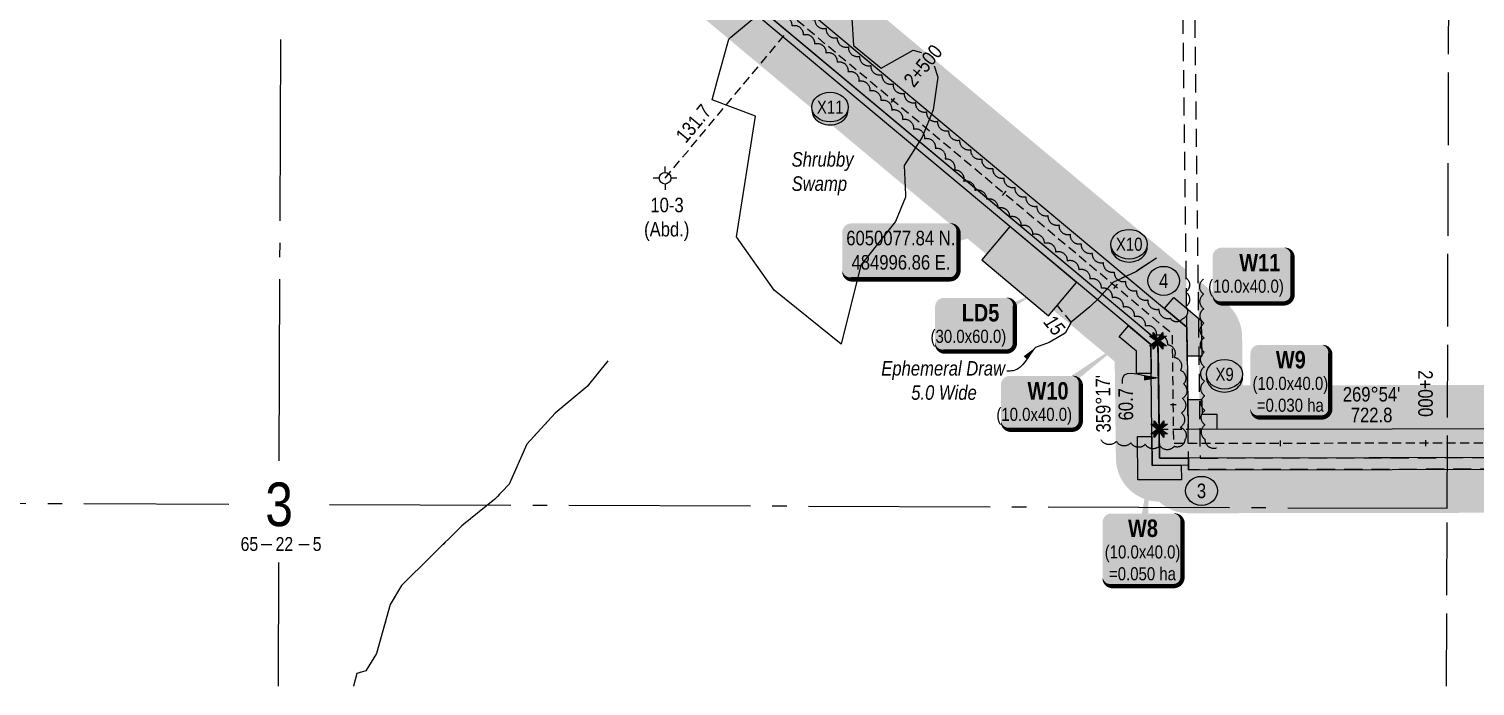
# Model space of a CAD drawing. Extents: x 482695 to 490591, y 6049436 to 6054495.
# Drawn here: x 484321 to 485317, y 6049762 to 6050214 of the extents above; entities that cross this region are included whole.
import ezdxf
from ezdxf.enums import TextEntityAlignment as Align

# ---------------------------------------------------------------- set-up
doc = ezdxf.new("R2010")
doc.units = 0
doc.header["$LTSCALE"] = 5
doc.header["$PDSIZE"] = 0.5
for name, pattern in [('0', [1, 1, 0]), ('foc-ACCESSROAD', [3.75, 2.5, -1.25]), ('foc-QUARTERLINE', [33, 25, -3, 2, -3]), ('foc-TIELINE', [1.875, 1.25, -0.625]), ('foc-TOPO-ephemeral', [6.25, 3.125, -0.625, 0.625, -0.625, 0.625, -0.625]), ('foc-TRAV', [1.875, 1.25, -0.625]), ('foc-UNSURVEYED', [12.5, 10, -2.5]), ('foc-WHEELTRACKS', [2, 0.4, -1.6])]:
    doc.linetypes.add(name, pattern=pattern)
doc.layers.get('Defpoints').update_dxf_attribs({"color": 9})
for name, color, linetype in [('10', 1, 'Continuous'), ('9', 3, 'Continuous'), ('CHAINAGE', 201, 'foc-TIELINE'), ('CHAINAGE-T', 201, 'Continuous'), ('DETAIL-T', 7, 'Continuous'), ('F-AR', 190, 'foc-ACCESSROAD'), ('F-WS-S', 8, 'Continuous'), ('L-BD', 7, 'Continuous'), ('L-MON', 1, 'Continuous'), ('L-QSEC', 8, 'foc-QUARTERLINE'), ('L-SECLBL', 7, 'Continuous'), ('L-USEC', 7, 'foc-UNSURVEYED'), ('P-BUFFER-H 30m', 51, 'Continuous'), ('P-CROSSINGS', 250, 'Continuous'), ('P-ELEVATION', 7, 'Continuous'), ('P-PROPOSED', 10, 'Continuous'), ('P-PROPOSED-H', 21, 'Continuous'), ('P-TEMP-BLOCKS', 250, 'Continuous'), ('P-TEMP-H', 41, 'Continuous'), ('P-TEMP_WORKSPACE', 46, 'Continuous'), ('P-TRAV', 4, 'foc-TRAV'), ('P-WORKAREA', 113, 'Continuous'), ('P-WORKAREA-H', 111, 'Continuous'), ('T-BUSH', 110, '0'), ('T-DRAW', 143, 'foc-TOPO-ephemeral'), ('T-TIE', 201, 'foc-TIELINE'), ('T-WATER', 160, 'Continuous'), ('T-WATER-P3', 160, 'foc-WHEELTRACKS'), ('WETLAND', 143, 'Continuous'), ('WETLAND-T', 146, 'Continuous')]:
    doc.layers.add(name, color=color, linetype=linetype)
doc.layers.add('F-WS-T', color=190, linetype='Continuous', lineweight=9)
doc.layers.add('T-TIE-T', color=201, linetype='Continuous', lineweight=18)
doc.styles.add('100L', font='ARIALN.TTF', dxfattribs={"height": 11})
doc.styles.add('80', font='ARIALN.TTF', dxfattribs={"height": 10})
doc.styles.add('80CG', font='ARIALN.TTF', dxfattribs={"height": 10})
doc.styles.add('80L', font='ARIALN.TTF', dxfattribs={"height": 10})
doc.styles.add('80LS', font='ARIALNI.TTF', dxfattribs={"height": 10})
doc.styles.add('BOLD', font='ARIALNB.TTF')
doc.styles.add('Crossing', font='ARIALN.TTF', dxfattribs={"height": 10})
doc.styles.add('foc-LtypeFont', font='ARIALN.TTF', dxfattribs={"height": 7.35})
doc.styles.add('SIMPLEX', font='ARIALN.TTF')
doc.linetypes.add('foc-TOPO-flowdirection-NOLINE', pattern='A,0,[">",foc-LtypeFont,S=0.3,R=0,X=0,Y=-0.945],-20,[">",foc-LtypeFont,S=0.3,R=0,X=0,Y=-0.945],0', length=20)
doc.dimstyles.new('Compass 5 000', dxfattribs={"dimscale": 5, "dimtxt": 9, "dimasz": 2, "dimexe": 0.2, "dimexo": 0.0625, "dimgap": 0.5, "dimtad": 0, "dimtih": 1, "dimtoh": 1, "dimzin": 0, "dimdsep": 46, "dimtxsty": '80CG', "dimcen": 0.1, "dimse1": 1, "dimse2": 1, "dimclrd": 256, "dimclrt": 256, "dimaunit": 1, "dimadec": 4, "dimazin": 0, "dimtfac": 0.06, "dimtofl": 0, "dimtmove": 0, "dimatfit": 1, "dimfxl": 0.2, "dimtolj": 1, "dimtzin": 0, "dimlwd": -1, "dimarcsym": 0})

# ---------------------------------------------------------------- blocks, each defined once
blk = doc.blocks.new('L-SECLBL')
at = {"layer": '9', "color": 7}
for p, q in [((-5.08, -27.83), (-12.29, -27.83)), ((20.7, -27.83), (13.5, -27.83))]:
    blk.add_line(p, q, dxfattribs=at)
at = {"layer": '10', "color": 2, "style": 'SIMPLEX'}
blk.add_attdef('SEC', text='', height=30, dxfattribs=at).set_placement((0, 0), align=Align.MIDDLE)
at = {"layer": '10', "color": 5, "style": '80L'}
blk.add_attdef('TWP', text='', height=9.5, dxfattribs=at).set_placement((-14.43, -27.37), align=Align.MIDDLE_RIGHT)
blk.add_attdef('RGE', text='', height=9.5, dxfattribs=at).set_placement((3.62, -27.37), align=Align.MIDDLE_CENTER)
blk.add_attdef('MER', text='', height=9.5, dxfattribs=at).set_placement((23.17, -27.37), align=Align.MIDDLE_LEFT)
blk = doc.blocks.new('xing2')
h = blk.add_hatch(color=50)
h.dxf.hatch_style = 1
edge = h.paths.add_edge_path()
edge.add_ellipse((0, 0), major_axis=(-12.5, 0), ratio=0.816297, start_angle=0, end_angle=360)
h = blk.add_hatch(color=250)
h.dxf.hatch_style = 1
edge = h.paths.add_edge_path()
edge.add_ellipse((0, -2.05), major_axis=(-12.5, 0), ratio=0.816297, start_angle=0, end_angle=180)
edge.add_line((12.5, -2.05), (12.5, 0))
edge.add_ellipse((0, 0), major_axis=(-12.5, 0), ratio=0.816297, start_angle=0, end_angle=180, ccw=False)
edge.add_line((-12.5, 0), (-12.5, -2.05))
at = {"color": 250}
blk.add_ellipse((0, 0), major_axis=(-12.5, 0), ratio=0.816297, dxfattribs=at)
blk.add_ellipse((0, -2.05), major_axis=(-12.5, 0), ratio=0.816297, start_param=0, end_param=3.141593, dxfattribs=at)
at = {"color": 250, "style": 'Crossing'}
blk.add_attdef('CROSSING', text='', height=9, dxfattribs=at).set_placement((0.09, 0.02), align=Align.MIDDLE_CENTER)
at = {"color": 250, "style": 'Crossing', "flags": 1}
for tag, p in [('OWNER', (0.09, -12.49)), ('DESCRIPTION', (0.09, -25.77)), ('LOCATION', (0.09, -39.3)), ('DWG_REF', (0.09, -52.84))]:
    blk.add_attdef(tag, text='', height=9, dxfattribs=at).set_placement(p, align=Align.MIDDLE_CENTER)
blk = doc.blocks.new('GABD')
for p, q in [((-0.81, 0), (-1.62, 0)), ((0, 0.81), (0, 1.62)), ((1.62, 0), (0.81, 0)), ((0, -0.81), (0, -1.62))]:
    blk.add_line(p, q)
blk.add_circle((0, 0), 0.8)
blk = doc.blocks.new('TEMP')
h = blk.add_hatch(color=255)
h.dxf.hatch_style = 1
h.paths.add_polyline_path([(0, 0.25), (-0.67, 1.15), (-0.67, 0.67), (-1.15, 0.67), (-0.25, 0), (-1.15, -0.67), (-0.67, -0.67), (-0.67, -1.15), (0, -0.25), (0.67, -1.15), (0.67, -0.67), (1.15, -0.67), (0.25, 0), (1.15, 0.67), (0.67, 0.67), (0.67, 1.15)])
h.paths.add_polyline_path([(0.57, 0.85), (0.57, 0.57), (0.85, 0.57), (0.08, 0), (0.85, -0.57), (0.57, -0.57), (0.57, -0.85), (0, -0.08), (-0.57, -0.85), (-0.57, -0.57), (-0.85, -0.57), (-0.08, 0), (-0.85, 0.57), (-0.57, 0.57), (-0.57, 0.85), (0, 0.08)], flags=16)
h = blk.add_hatch(color=1)
h.dxf.hatch_style = 1
h.paths.add_polyline_path([(0, 0.08), (-0.57, 0.85), (-0.57, 0.57), (-0.85, 0.57), (-0.08, 0), (-0.85, -0.57), (-0.57, -0.57), (-0.57, -0.85), (0, -0.08), (0.57, -0.85), (0.57, -0.57), (0.85, -0.57), (0.08, 0), (0.85, 0.57), (0.57, 0.57), (0.57, 0.85)])
at = {"color": 1}
for p, q in [((-0.08, 0), (0.08, 0)), ((0, 0.08), (0, -0.08))]:
    blk.add_line(p, q, dxfattribs=at)
at = {"color": 255, "flags": 128}
blk.add_lwpolyline([(-0.25, 0), (-1.15, 0.67), (-0.67, 0.67), (-0.67, 1.15), (0, 0.25), (0.67, 1.15), (0.67, 0.67), (1.15, 0.67), (0.25, 0), (1.15, -0.67), (0.67, -0.67), (0.67, -1.15), (0, -0.25), (-0.67, -1.15), (-0.67, -0.67), (-1.15, -0.67)], close=True, dxfattribs=at)
at = {"color": 1, "flags": 128}
blk.add_lwpolyline([(-0.08, 0), (-0.85, 0.57), (-0.57, 0.57), (-0.57, 0.85), (0, 0.08), (0.57, 0.85), (0.57, 0.57), (0.85, 0.57), (0.08, 0), (0.85, -0.57), (0.57, -0.57), (0.57, -0.85), (0, -0.08), (-0.57, -0.85), (-0.57, -0.57), (-0.85, -0.57)], close=True, dxfattribs=at)
blk = doc.blocks.new('*U445')
at = {"true_color": 0xff8aff}
h = blk.add_hatch(color=211, dxfattribs=at)
edge = h.paths.add_edge_path()
edge.add_line((-21.5, -18.51), (21.5, -18.51))
edge.add_arc((21.5, -12.51), 6, 270, 360)
edge.add_line((27.5, -12.51), (27.5, 12.5))
edge.add_arc((21.5, 12.5), 6, 0, 90)
edge.add_line((21.5, 18.5), (-21.5, 18.5))
edge.add_arc((-21.5, 12.5), 6, 90, 180)
edge.add_line((-27.5, 12.5), (-27.5, -12.51))
edge.add_arc((-21.5, -12.51), 6, 180, 270)
at = {"color": 250, "flags": 128}
blk.add_lwpolyline([(-21.5, -18.51, 3, 3, 0), (21.5, -18.51, 3, 3, 0.414214), (27.5, -12.51, 3, 3, 0), (27.5, 12.5, 3, 0, 0.414214), (21.5, 18.5, 0, 0, 0), (-21.5, 18.5, 0, 0, 0.414214), (-27.5, 12.5, 0, 0, 0), (-27.5, -12.51, 0, 3, 0.414214)], format="xyseb", close=True, dxfattribs=at)
at = {"flags": 128}
blk.add_lwpolyline([(42.28, 21.96, 0, 7.5, 0), (0, 0, 0, 0, 0)], format="xyseb", dxfattribs=at)
at = {"color": 250}
for tag, p, height, style in [('TEMP_AREA_W1_001', (-9.21, 2.24), 12, 'BOLD'), ('ENTER_TEXT_001', (-30.66, -12.47), 9, '80')]:
    blk.add_attdef(tag, p, '', height=height, dxfattribs=dict(at, style=style))
blk = doc.blocks.new('*U442')
at = {"true_color": 0xff8aff}
h = blk.add_hatch(color=211, dxfattribs=at)
edge = h.paths.add_edge_path()
edge.add_line((-21.5, -18.56), (21.5, -18.56))
edge.add_arc((21.5, -12.56), 6, 270, 360)
edge.add_line((27.5, -12.56), (27.5, 12.5))
edge.add_arc((21.5, 12.5), 6, 0, 90)
edge.add_line((21.5, 18.5), (-21.5, 18.5))
edge.add_arc((-21.5, 12.5), 6, 90, 180)
edge.add_line((-27.5, 12.5), (-27.5, -12.56))
edge.add_arc((-21.5, -12.56), 6, 180, 270)
at = {"flags": 128}
blk.add_lwpolyline([(59.25, 43.9, 0, 7.5, 0), (0, 0, 0, 0, 0)], format="xyseb", dxfattribs=at)
at = {"color": 250, "flags": 128}
blk.add_lwpolyline([(-21.5, -18.56, 3, 3, 0), (21.5, -18.56, 3, 3, 0.414214), (27.5, -12.56, 3, 3, 0), (27.5, 12.5, 3, 0, 0.414214), (21.5, 18.5, 0, 0, 0), (-21.5, 18.5, 0, 0, 0.414214), (-27.5, 12.5, 0, 0, 0), (-27.5, -12.56, 0, 3, 0.414214)], format="xyseb", close=True, dxfattribs=at)
at = {"color": 250}
for tag, p, height, style in [('TEMP_AREA_W1_001', (-9.21, 2.24), 12, 'BOLD'), ('ENTER_TEXT_001', (-30.66, -12.47), 9, '80')]:
    blk.add_attdef(tag, p, '', height=height, dxfattribs=dict(at, style=style))
blk = doc.blocks.new('*U436')
at = {"true_color": 0xff8aff}
h = blk.add_hatch(color=211, dxfattribs=at)
edge = h.paths.add_edge_path()
edge.add_line((-21.5, -31.45), (21.5, -31.45))
edge.add_arc((21.5, -25.45), 6, 270, 360)
edge.add_line((27.5, -25.45), (27.5, 12.5))
edge.add_arc((21.5, 12.5), 6, 0, 90)
edge.add_line((21.5, 18.5), (-21.5, 18.5))
edge.add_arc((-21.5, 12.5), 6, 90, 180)
edge.add_line((-27.5, 12.5), (-27.5, -25.45))
edge.add_arc((-21.5, -25.45), 6, 180, 270)
at = {"flags": 128}
blk.add_lwpolyline([(4.34, 45.43, 0, 7.5, 0), (0, 0, 0, 0, 0)], format="xyseb", dxfattribs=at)
at = {"color": 250, "flags": 128}
blk.add_lwpolyline([(-21.5, -31.45, 3, 3, 0), (21.5, -31.45, 3, 3, 0.414214), (27.5, -25.45, 3, 3, 0), (27.5, 12.5, 3, 0, 0.414214), (21.5, 18.5, 0, 0, 0), (-21.5, 18.5, 0, 0, 0.414214), (-27.5, 12.5, 0, 0, 0), (-27.5, -25.45, 0, 3, 0.414214)], format="xyseb", close=True, dxfattribs=at)
at = {"color": 250}
for tag, p, height, style in [('TEMP_AREA_W1_001', (-9.21, 2.24), 12, 'BOLD'), ('ENTER_TEXT_001', (-30.66, -12.47), 9, '80')]:
    blk.add_attdef(tag, p, '', height=height, dxfattribs=dict(at, style=style))
blk = doc.blocks.new('*U437')
at = {"true_color": 0xff8aff}
h = blk.add_hatch(color=211, dxfattribs=at)
edge = h.paths.add_edge_path()
edge.add_line((-21.5, -19.83), (21.5, -19.83))
edge.add_arc((21.5, -13.83), 6, 270, 360)
edge.add_line((27.5, -13.83), (27.5, 12.5))
edge.add_arc((21.5, 12.5), 6, 0, 90)
edge.add_line((21.5, 18.5), (-21.5, 18.5))
edge.add_arc((-21.5, 12.5), 6, 90, 180)
edge.add_line((-27.5, 12.5), (-27.5, -13.83))
edge.add_arc((-21.5, -13.83), 6, 180, 270)
at = {"color": 250, "flags": 128}
blk.add_lwpolyline([(-21.5, -19.83, 3, 3, 0), (21.5, -19.83, 3, 3, 0.414214), (27.5, -13.83, 3, 3, 0), (27.5, 12.5, 3, 0, 0.414214), (21.5, 18.5, 0, 0, 0), (-21.5, 18.5, 0, 0, 0.414214), (-27.5, 12.5, 0, 0, 0), (-27.5, -13.83, 0, 3, 0.414214)], format="xyseb", close=True, dxfattribs=at)
at = {"flags": 128}
blk.add_lwpolyline([(-40.68, -34.2, 0, 7.5, 0), (0, 0, 0, 0, 0)], format="xyseb", dxfattribs=at)
at = {"color": 250}
for tag, p, height, style in [('TEMP_AREA_W1_001', (-9.21, 2.24), 12, 'BOLD'), ('ENTER_TEXT_001', (-30.66, -12.47), 9, '80')]:
    blk.add_attdef(tag, p, '', height=height, dxfattribs=dict(at, style=style))
blk = doc.blocks.new('*U425')
at = {"layer": 'P-ELEVATION'}
h = blk.add_hatch(color=111, dxfattribs=at)
h.dxf.hatch_style = 1
edge = h.paths.add_edge_path()
edge.add_ellipse((0, 0), major_axis=(-10.94, 0), ratio=0.913794, start_angle=0, end_angle=360)
at = {"layer": 'P-ELEVATION', "color": 7, "flags": 128}
blk.add_lwpolyline([(0, 0, 5, 0, 0), (-18.83, 32.56, 0, 0, 0)], format="xyseb", dxfattribs=at)
at = {"layer": 'P-ELEVATION', "color": 7}
blk.add_ellipse((0, 0), major_axis=(-10.94, 0), ratio=0.913794, dxfattribs=at)
at = {"layer": 'P-ELEVATION', "style": '80'}
blk.add_attdef('BEND', text='', height=10, dxfattribs=at).set_placement((0, 0), align=Align.MIDDLE_CENTER)
blk = doc.blocks.new('*U426')
at = {"layer": 'P-ELEVATION'}
h = blk.add_hatch(color=111, dxfattribs=at)
h.dxf.hatch_style = 1
edge = h.paths.add_edge_path()
edge.add_ellipse((0, 0), major_axis=(-10.94, 0), ratio=0.913794, start_angle=0, end_angle=360)
at = {"layer": 'P-ELEVATION', "color": 7, "flags": 128}
blk.add_lwpolyline([(0, 0, 5, 0, 0), (6.02, -36.63, 0, 0, 0)], format="xyseb", dxfattribs=at)
at = {"layer": 'P-ELEVATION', "color": 7}
blk.add_ellipse((0, 0), major_axis=(-10.94, 0), ratio=0.913794, dxfattribs=at)
at = {"layer": 'P-ELEVATION', "style": '80'}
blk.add_attdef('BEND', text='', height=10, dxfattribs=at).set_placement((0, 0), align=Align.MIDDLE_CENTER)
blk = doc.blocks.new('*U564')
at = {"true_color": 0xff8aff}
h = blk.add_hatch(color=211, dxfattribs=at)
edge = h.paths.add_edge_path()
edge.add_line((-21.5, -31.45), (21.5, -31.45))
edge.add_arc((21.5, -25.45), 6, 270, 360)
edge.add_line((27.5, -25.45), (27.5, 12.5))
edge.add_arc((21.5, 12.5), 6, 0, 90)
edge.add_line((21.5, 18.5), (-21.5, 18.5))
edge.add_arc((-21.5, 12.5), 6, 90, 180)
edge.add_line((-27.5, 12.5), (-27.5, -25.45))
edge.add_arc((-21.5, -25.45), 6, 180, 270)
at = {"color": 250, "flags": 128}
blk.add_lwpolyline([(-21.5, -31.45, 3, 3, 0), (21.5, -31.45, 3, 3, 0.414214), (27.5, -25.45, 3, 3, 0), (27.5, 12.5, 3, 0, 0.414214), (21.5, 18.5, 0, 0, 0), (-21.5, 18.5, 0, 0, 0.414214), (-27.5, 12.5, 0, 0, 0), (-27.5, -25.45, 0, 3, 0.414214)], format="xyseb", close=True, dxfattribs=at)
at = {"flags": 128}
blk.add_lwpolyline([(-56.23, -33.02, 0, 7.5, 0), (0, 0, 0, 0, 0)], format="xyseb", dxfattribs=at)
at = {"color": 250}
for tag, p, height, style in [('TEMP_AREA_W1_001', (-9.21, 2.24), 12, 'BOLD'), ('ENTER_TEXT_001', (-30.66, -12.47), 9, '80')]:
    blk.add_attdef(tag, p, '', height=height, dxfattribs=dict(at, style=style))
blk = doc.blocks.new('*U574')
h = blk.add_hatch(color=254)
edge = h.paths.add_edge_path()
edge.add_line((-34, -20), (34, -20))
edge.add_arc((34, -14), 6, 270, 360)
edge.add_line((40, -14), (40, 12.5))
edge.add_arc((34, 12.5), 6, 0, 90)
edge.add_line((34, 18.5), (-34, 18.5))
edge.add_arc((-34, 12.5), 6, 90, 180)
edge.add_line((-40, 12.5), (-40, -14))
edge.add_arc((-34, -14), 6, 180, 270)
at = {"color": 1, "flags": 128}
blk.add_lwpolyline([(-34, -20, 3, 3, 0), (34, -20, 3, 3, 0.414214), (40, -14, 3, 3, 0), (40, 12.5, 3, 0, 0.414214), (34, 18.5, 0, 0, 0), (-34, 18.5, 0, 0, 0.414214), (-40, 12.5, 0, 0, 0), (-40, -14, 0, 3, 0.414214)], format="xyseb", close=True, dxfattribs=at)
blk.add_lwpolyline([(75.33, 16.37, 0, 10, 0), (0, 0, 5, 5, 0)], format="xyseb", dxfattribs=at)
at = {"color": 1, "style": '80'}
blk.add_attdef('ENTER_TEXT_001', (-35.99, -5), '', height=10, dxfattribs=at)

msp = doc.modelspace()

# ---------------------------------------------------------------- hatches: boundary and pattern name
at = {"layer": 'P-BUFFER-H 30m'}
h = msp.add_hatch(color=256, dxfattribs=at)
h.dxf.hatch_style = 1
edge = h.paths.add_edge_path()
edge.add_line((483701.174, 6050417.85), (484554.397, 6050414.825))
edge.add_line((484554.397, 6050414.825), (485069.153, 6049984.901))
edge.add_line((485069.153, 6049984.901), (485069.974, 6049918.062))
edge.add_arc((485099.956, 6049918.43), 29.984, 180.704027, 269.493647)
edge.add_arc((485120.045, 6049910.465), 29.984, 227.248589, 270.086528)
edge.add_line((485120.09, 6049880.481), (485820.738, 6049881.539))
edge.add_line((485820.738, 6049881.539), (486001.967, 6049878.56))
edge.add_arc((486002.46, 6049908.54), 29.984, 269.058372, 270.046825)
edge.add_line((486002.484, 6049878.556), (486428.968, 6049878.905))
edge.add_line((486428.968, 6049878.905), (486427.804, 6049886.776))
edge.add_line((486427.804, 6049886.776), (486427.723, 6049889.042))
edge.add_line((486427.723, 6049889.042), (486407.259, 6049908.871))
edge.add_line((486407.259, 6049908.871), (486002.46, 6049908.54))
edge.add_line((486002.46, 6049908.54), (485820.962, 6049911.523))
edge.add_line((485820.962, 6049911.523), (485120.045, 6049910.465))
edge.add_line((485120.045, 6049910.465), (485119.947, 6049918.46))
edge.add_line((485119.947, 6049918.46), (485099.956, 6049918.43))
edge.add_line((485099.956, 6049918.43), (485098.965, 6049999.069))
edge.add_line((485098.965, 6049999.069), (484565.318, 6050444.77))
edge.add_line((484565.318, 6050444.77), (483701.28, 6050447.834))
edge.add_line((483701.28, 6050447.834), (483701.174, 6050417.85))
edge = h.paths.add_edge_path()
edge.add_line((486440.272, 6050491.951), (486481.5, 6050467.021))
edge.add_arc((486465.984, 6050441.363), 29.984, 0.03994, 58.838815, ccw=False)
edge.add_line((486495.968, 6050441.384), (486496.325, 6049930.194))
edge.add_line((486496.325, 6049930.194), (486496.742, 6049917.936))
edge.add_arc((486466.775, 6049916.915), 29.984, -89.953203, 1.950695, ccw=False)
edge.add_line((486466.8, 6049886.931), (486447.987, 6049886.916))
edge.add_line((486447.987, 6049886.916), (486447.739, 6049888.588))
edge.add_line((486447.739, 6049888.588), (486446.775, 6049916.899))
edge.add_line((486446.775, 6049916.899), (486466.775, 6049916.915))
edge.add_line((486466.775, 6049916.915), (486466.341, 6049929.673))
edge.add_line((486466.341, 6049929.673), (486465.984, 6050441.363))
edge.add_line((486465.984, 6050441.363), (486439.876, 6050457.151))
edge.add_line((486439.876, 6050457.151), (486440.272, 6050491.951))
edge = h.paths.add_edge_path()
edge.add_line((486430.345, 6050497.954), (486363.706, 6050538.25))
edge.add_line((486363.706, 6050538.25), (486249.434, 6050667.558))
edge.add_arc((486226.966, 6050647.703), 29.984, 41.467705, 131.467705)
edge.add_line((486207.11, 6050670.171), (486192.132, 6050656.934))
edge.add_line((486192.132, 6050656.934), (486211.987, 6050634.466))
edge.add_line((486211.987, 6050634.466), (486226.966, 6050647.703))
edge.add_line((486226.966, 6050647.703), (486344.271, 6050514.963))
edge.add_line((486344.271, 6050514.963), (486429.949, 6050463.154))
edge.add_line((486429.949, 6050463.154), (486430.345, 6050497.954))
edge = h.paths.add_edge_path()
edge.add_line((486333.543, 6050474.73), (486426.021, 6050418.809))
edge.add_line((486426.021, 6050418.809), (486426.357, 6049936.872))
edge.add_line((486426.357, 6049936.872), (486002.454, 6049936.526))
edge.add_line((486002.454, 6049936.526), (485850.11, 6049937.075))
edge.add_line((485850.11, 6049937.075), (485822.158, 6049939.51))
edge.add_line((485822.158, 6049939.51), (485127.697, 6049938.462))
edge.add_line((485127.697, 6049938.462), (485126.434, 6050041.237))
edge.add_line((485126.434, 6050041.237), (485146.14, 6050024.779))
edge.add_arc((485126.919, 6050001.766), 29.984, 0.704027, 50.131421, ccw=False)
edge.add_line((485156.901, 6050002.134), (485157.315, 6049968.491))
edge.add_line((485157.315, 6049968.491), (485822.112, 6049969.494))
edge.add_arc((485822.158, 6049939.51), 29.984, 85.02015, 90.086528, ccw=False)
edge.add_line((485824.76, 6049969.381), (485851.419, 6049967.058))
edge.add_line((485851.419, 6049967.058), (486002.496, 6049966.51))
edge.add_line((486002.496, 6049966.51), (486396.352, 6049966.867))
edge.add_line((486396.352, 6049966.867), (486396.049, 6050401.893))
edge.add_line((486396.049, 6050401.893), (486310.003, 6050453.924))
edge.add_line((486310.003, 6050453.924), (486333.543, 6050474.73))
edge = h.paths.add_edge_path()
edge.add_line((483701.351, 6050467.824), (483701.458, 6050497.808))
edge.add_line((483701.458, 6050497.808), (484572.705, 6050494.718))
edge.add_arc((484572.598, 6050464.734), 29.984, 50.131421, 89.796805, ccw=False)
edge.add_line((484591.819, 6050487.747), (485118.355, 6050047.985))
edge.add_line((485118.355, 6050047.985), (485118.84, 6050008.514))
edge.add_line((485118.84, 6050008.514), (484572.598, 6050464.734))
edge.add_line((484572.598, 6050464.734), (483701.351, 6050467.824))
h.paths.add_polyline_path([(483671.192, 6050467.931), (483671.298, 6050497.915), (483296.617, 6050499.243), (483293.284, 6050469.271)])
edge = h.paths.add_edge_path()
edge.add_line((483317.885, 6050419.21), (483671.015, 6050417.957))
edge.add_line((483671.015, 6050417.957), (483671.121, 6050447.941))
edge.add_line((483671.121, 6050447.941), (483291.061, 6050449.289))
edge.add_line((483291.061, 6050449.289), (483279.2, 6050342.647))
edge.add_line((483279.2, 6050342.647), (483099.93, 6050362.561))
edge.add_arc((483129.733, 6050359.271), 29.984, 173.699966, 263.653572)
edge.add_line((483126.419, 6050329.47), (483275.885, 6050312.846))
edge.add_arc((483279.2, 6050342.647), 29.984, 263.653582, 353.653354)
edge.add_line((483309, 6050339.332), (483317.885, 6050419.21))
at = {"layer": 'P-PROPOSED-H'}
h = msp.add_hatch(color=256, dxfattribs=at)
h.dxf.hatch_style = 1
h.paths.add_polyline_path([(486466.775, 6049916.915), (486002.426, 6049916.536), (485849.204, 6049917.088), (485821.303, 6049919.52), (485099.956, 6049918.43), (485098.965, 6049999.069), (484565.318, 6050444.77), (483701.28, 6050447.834), (483701.351, 6050467.824), (484572.598, 6050464.734), (485118.84, 6050008.514), (485119.701, 6049938.449), (485822.158, 6049939.51), (485850.11, 6049937.075), (486002.454, 6049936.526), (486446.346, 6049936.888), (486446.003, 6050430.086), (486331.314, 6050499.437), (486211.987, 6050634.466), (486226.966, 6050647.703), (486344.271, 6050514.963), (486465.984, 6050441.363), (486466.341, 6049929.673)])
at = {"layer": 'P-TEMP-H'}
h = msp.add_hatch(color=256, dxfattribs=at)
h.dxf.hatch_style = 1
h.paths.add_polyline_path([(485119.954, 6049913.463), (485095.02, 6049913.425), (485094.214, 6049979.019), (485093.997, 6049996.707), (485080.42, 6050008.047), (484577.457, 6050428.121), (484563.498, 6050439.779), (484545.311, 6050439.844), (483701.263, 6050442.837), (483701.28, 6050447.834), (484545.328, 6050444.841), (484565.318, 6050444.77), (484580.66, 6050431.956), (485083.623, 6050011.882), (485098.965, 6049999.069), (485099.211, 6049979.081), (485099.956, 6049918.43), (485119.947, 6049918.46)])
h = msp.add_hatch(color=256, dxfattribs=at)
h.dxf.hatch_style = 1
h.paths.add_polyline_path([(484977.638, 6050054.823), (485023.665, 6050016.382), (485042.886, 6050039.395), (484996.859, 6050077.837)])
h = msp.add_hatch(color=256, dxfattribs=at)
h.dxf.hatch_style = 1
h.paths.add_polyline_path([(485109.905, 6050028.998), (485128.778, 6050013.236), (485129.08, 6049988.648), (485119.086, 6049988.526), (485118.84, 6050008.514), (485103.498, 6050021.327)])
h = msp.add_hatch(color=256, dxfattribs=at)
h.dxf.hatch_style = 1
h.paths.add_polyline_path([(485084.248, 6049976.597), (485084.059, 6049991.985), (485072.247, 6050001.85), (485078.654, 6050009.521), (485093.997, 6049996.707), (485094.242, 6049976.72)])
h = msp.add_hatch(color=256, dxfattribs=at)
h.dxf.hatch_style = 1
h.paths.add_polyline_path([(485119.455, 6049958.438), (485119.701, 6049938.449), (485139.691, 6049938.48), (485139.676, 6049948.475), (485129.574, 6049948.459), (485129.45, 6049958.56)])
h = msp.add_hatch(color=256, dxfattribs=at)
h.dxf.hatch_style = 1
h.paths.add_polyline_path([(485094.774, 6049933.412), (485095.02, 6049913.425), (485115.01, 6049913.456), (485115.133, 6049903.461), (485085.147, 6049903.416), (485084.78, 6049933.289)])
at = {"layer": 'P-WORKAREA-H'}
h = msp.add_hatch(color=256, dxfattribs=at)
h.dxf.hatch_style = 1
h.paths.add_polyline_path([(486426.775, 6049916.883), (486002.426, 6049916.536), (485849.204, 6049917.088), (485821.303, 6049919.52), (485119.947, 6049918.46), (485120.045, 6049910.465), (485820.962, 6049911.523), (485848.842, 6049909.094), (486002.415, 6049908.54), (486427.047, 6049908.887)])

# ---------------------------------------------------------------- linework, layer by layer
at = {"layer": 'CHAINAGE'}
for p, q in [((484917.482, 6050166.27), (484914.92, 6050163.201)), ((484994.194, 6050102.2), (484991.631, 6050099.132)), ((485070.905, 6050038.131), (485068.342, 6050035.063)), ((485111.501, 6049955.049), (485107.503, 6049955)), ((485183.186, 6049930.55), (485183.192, 6049926.552)), ((485283.133, 6049930.7), (485283.139, 6049926.703))]:
    msp.add_line(p, q, dxfattribs=at)
at = {"layer": 'CHAINAGE', "flags": 128}
msp.add_lwpolyline([(486219.476, 6050641.084), (486337.793, 6050507.2), (486455.993, 6050435.725), (486456.348, 6049926.902), (486002.44, 6049926.531), (485849.657, 6049927.082), (485821.731, 6049929.515), (485109.829, 6049928.44), (485108.903, 6050003.791), (484568.958, 6050454.752), (483262.015, 6050459.387), (483252.714, 6050375.762), (483142.771, 6050387.99), (483147.452, 6050429.254)], dxfattribs=at)
at = {"layer": 'Defpoints'}
msp.add_point((484759.486, 6050111.072), dxfattribs=at)
at = {"layer": 'F-AR'}
msp.add_lwpolyline([(485117.252, 6050788.73), (485118.476, 6050688.889), (485127.943, 6049918.472), (485821.303, 6049919.52), (485849.204, 6049917.088), (486002.426, 6049916.536), (486426.775, 6049916.883), (486427.723, 6049889.042), (486407.259, 6049908.871), (486002.46, 6049908.54), (485848.842, 6049909.094), (485820.962, 6049911.523), (485120.045, 6049910.465), (485110.481, 6050688.791), (485109.252, 6050788.758)], dxfattribs=at)
at = {"layer": 'L-QSEC', "flags": 128}
for points in [[(484493.784, 6049916.641), (484496.406, 6050690.897)], [(483699.298, 6049889.364), (484459.077, 6049886.775)], [(484528.322, 6049886.539), (485298.12, 6049883.917)], [(484493.259, 6049761.532), (484493.547, 6049846.679)]]:
    msp.add_lwpolyline(points, dxfattribs=at)
at = {"layer": 'L-USEC', "flags": 128}
for points in [[(485298.12, 6049883.917), (485300.713, 6050688.155)], [(485297.726, 6049761.532), (485298.12, 6049883.917)]]:
    msp.add_lwpolyline(points, dxfattribs=at)
at = {"layer": 'P-PROPOSED'}
msp.add_lwpolyline([(486466.775, 6049916.915), (486002.426, 6049916.536), (485849.204, 6049917.088), (485821.303, 6049919.52), (485099.956, 6049918.43), (485098.965, 6049999.069), (484565.318, 6050444.77), (483701.28, 6050447.834), (483701.351, 6050467.824), (484572.598, 6050464.734), (485118.84, 6050008.514), (485119.701, 6049938.449), (485822.158, 6049939.51), (485850.11, 6049937.075), (486002.454, 6049936.526), (486446.346, 6049936.888), (486446.003, 6050430.086), (486331.314, 6050499.437), (486211.987, 6050634.466), (486226.966, 6050647.703), (486344.271, 6050514.963), (486465.984, 6050441.363), (486466.341, 6049929.673)], close=True, dxfattribs=at)
at = {"layer": 'P-TEMP_WORKSPACE'}
msp.add_line((485099.711, 6049938.417), (485099.211, 6049979.081), dxfattribs=at)
for points in [[(485119.954, 6049913.463), (485095.02, 6049913.425), (485094.214, 6049979.019), (485093.997, 6049996.707), (485080.42, 6050008.047), (484577.457, 6050428.121), (484563.498, 6050439.779), (484545.311, 6050439.844), (483701.263, 6050442.837), (483701.28, 6050447.834), (484545.328, 6050444.841), (484565.318, 6050444.77), (484580.66, 6050431.956), (485083.623, 6050011.882), (485098.965, 6049999.069), (485099.211, 6049979.081), (485099.956, 6049918.43), (485119.947, 6049918.46)], [(484977.638, 6050054.823), (485023.665, 6050016.382), (485042.886, 6050039.395), (484996.859, 6050077.837)], [(485109.905, 6050028.998), (485128.778, 6050013.236), (485129.08, 6049988.648), (485119.086, 6049988.526), (485118.84, 6050008.514), (485103.498, 6050021.327)], [(485084.248, 6049976.597), (485084.059, 6049991.985), (485072.247, 6050001.85), (485078.654, 6050009.521), (485093.997, 6049996.707), (485094.242, 6049976.72)], [(485119.455, 6049958.438), (485119.701, 6049938.449), (485139.691, 6049938.48), (485139.676, 6049948.475), (485129.574, 6049948.459), (485129.45, 6049958.56)], [(485094.774, 6049933.412), (485095.02, 6049913.425), (485115.01, 6049913.456), (485115.133, 6049903.461), (485085.147, 6049903.416), (485084.78, 6049933.289)]]:
    msp.add_lwpolyline(points, close=True, dxfattribs=at)
at = {"layer": 'P-TRAV', "flags": 128}
msp.add_lwpolyline([(485099.711, 6049938.419), (485119.701, 6049938.449)], dxfattribs=at)
at = {"layer": 'P-WORKAREA'}
msp.add_lwpolyline([(486426.775, 6049916.883), (486002.426, 6049916.536), (485849.204, 6049917.088), (485821.303, 6049919.52), (485119.947, 6049918.46), (485120.045, 6049910.465), (485820.962, 6049911.523), (485848.842, 6049909.094), (486002.415, 6049908.54), (486427.047, 6049908.887)], close=True, dxfattribs=at)
at = {"layer": 'T-BUSH', "flags": 128}
for points in [[(484515.195, 6050510.77, -0.5205671), (484523.878, 6050505.821, -0.5205671), (484532.561, 6050500.871, -0.5205671), (484541.302, 6050496.047, -0.5205671), (484550.721, 6050492.704, -0.5205671), (484559.343, 6050488.18, -0.5205671), (484565.966, 6050480.695, -0.5205671), (484572.589, 6050473.209, -0.5205671), (484579.212, 6050465.724, -0.5205671), (484583.47, 6050456.913, -0.5205671), (484587.368, 6050447.933, -0.5205671), (484594.35, 6050440.781, -0.5205671), (484599.508, 6050432.567, -0.5205671), (484602.282, 6050422.965, -0.5205671), (484603.159, 6050413.298, -0.5205671), (484605.97, 6050404.967, -0.5205671), (484613.007, 6050397.869, -0.5205671), (484621.491, 6050394.716, -0.5205671), (484631.033, 6050394.268, -0.5205671), (484638.678, 6050387.83, -0.5205671), (484646.322, 6050381.391, -0.5205671), (484653.967, 6050374.953, -0.5205671), (484661.612, 6050368.515, -0.5205671), (484669.293, 6050362.121, -0.5205671), (484677.066, 6050355.838, -0.5205671), (484684.839, 6050349.555, -0.5205671), (484692.613, 6050343.273, -0.5205671), (484700.386, 6050336.99, -0.5205671), (484708.159, 6050330.707, -0.5205671), (484715.932, 6050324.425, -0.5205671), (484723.705, 6050318.142, -0.5205671), (484731.478, 6050311.859, -0.5205671), (484739.252, 6050305.576, -0.5205671), (484746.852, 6050299.086, -0.5205671), (484754.446, 6050292.588, -0.5205671), (484762.04, 6050286.09, -0.5205671), (484769.634, 6050279.592, -0.5205671), (484777.229, 6050273.094, -0.5205671), (484784.823, 6050266.596, -0.5205671), (484792.417, 6050260.098, -0.5205671), (484800.011, 6050253.6, -0.5205671), (484807.605, 6050247.102, -0.5205671), (484815.434, 6050240.888, -0.5205671), (484823.264, 6050234.677, -0.5205671), (484831.094, 6050228.465, -0.5205671), (484838.924, 6050222.253, -0.5205671), (484846.754, 6050216.042, -0.5205671), (484854.584, 6050209.83, -0.5205671), (484862.414, 6050203.618, -0.5205671), (484870.244, 6050197.407, -0.5205671), (484877.943, 6050191.038, -0.5205671), (484885.462, 6050184.453, -0.5205671), (484892.981, 6050177.868, -0.5205671), (484900.5, 6050171.283, -0.5205671), (484908.019, 6050164.698, -0.5205671), (484915.538, 6050158.114, -0.5205671), (484923.056, 6050151.529, -0.5205671), (484930.575, 6050144.944, -0.5205671), (484938.094, 6050138.359, -0.5205671), (484945.613, 6050131.774, -0.5205671), (484952.418, 6050124.5, -0.5205671), (484958.735, 6050116.754, -0.5205671), (484965.052, 6050109.009, -0.5205671), (484972.811, 6050102.754, -0.5205671), (484980.761, 6050096.697, -0.5205671), (484988.711, 6050090.639, -0.5205671), (484996.661, 6050084.582, -0.5205671), (485004.611, 6050078.525, -0.5205671), (485012.561, 6050072.468, -0.5205671), (485020.511, 6050066.41, -0.5205671), (485028.461, 6050060.353, -0.5205671), (485036.412, 6050054.296, -0.5205671), (485044.362, 6050048.239, -0.5205671), (485052.094, 6050041.91, -0.5205671), (485059.713, 6050035.442, -0.5205671), (485067.333, 6050028.974, -0.5205671), (485074.953, 6050022.506, -0.5205671), (485082.572, 6050016.038, -0.5205671), (485090.192, 6050009.57, -0.5205671), (485097.811, 6050003.102, -0.5205671), (485105.431, 6049996.634, -0.5205671), (485110.057, 6049987.839, -0.5205671), (485114.442, 6049978.858, -0.5205671), (485116.607, 6049969.454, -0.5205671), (485115.832, 6049959.489, -0.5205671), (485115.058, 6049949.524, -0.5205671), (485114.283, 6049939.56, -0.5205671), (485117.419, 6049930.899, -0.5205671), (485110.043, 6049926.512, -0.5205671), (485100.178, 6049926.985, -0.5205671), (485090.233, 6049927.974, -0.5205671), (485080.287, 6049928.962, -0.5205671), (485070.341, 6049929.95, -0.5205671), (485059.824, 6049930.996, -0.5205671)], [(485118.022, 6050042.724, -0.5205671), (485118.087, 6050032.73, -0.5205671), (485118.152, 6050022.735, -0.5205671), (485115.528, 6050014.088, -0.5205671), (485107.606, 6050014.502, -0.5205671), (485099.839, 6050020.791, -0.5205671), (485092.116, 6050027.135, -0.5205671), (485084.393, 6050033.48, -0.5205671), (485076.735, 6050039.901, -0.5205671), (485069.117, 6050046.372, -0.5205671), (485061.5, 6050052.843, -0.5205671), (485053.883, 6050059.314, -0.5205671), (485046.266, 6050065.785, -0.5205671), (485038.649, 6050072.256, -0.5205671), (485031.032, 6050078.727, -0.5205671), (485023.415, 6050085.198, -0.5205671), (485015.797, 6050091.669, -0.5205671), (485008.182, 6050098.142, -0.5205671), (485000.584, 6050104.636, -0.5205671), (484992.986, 6050111.129, -0.5205671), (484985.388, 6050117.623, -0.5205671), (484977.791, 6050124.117, -0.5205671), (484970.193, 6050130.61, -0.5205671), (484962.595, 6050137.104, -0.5205671), (484954.997, 6050143.598, -0.5205671), (484947.399, 6050150.092, -0.5205671), (484939.802, 6050156.585, -0.5205671), (484932.126, 6050162.987, -0.5205671), (484924.432, 6050169.366, -0.5205671), (484916.737, 6050175.744, -0.5205671), (484909.043, 6050182.123, -0.5205671), (484901.348, 6050188.502, -0.5205671), (484893.654, 6050194.881, -0.5205671), (484885.959, 6050201.26, -0.5205671), (484878.265, 6050207.639, -0.5205671), (484870.57, 6050214.017, -0.5205671), (484862.876, 6050220.396, -0.5205671), (484855.181, 6050226.775, -0.5205671), (484847.487, 6050233.154, -0.5205671), (484839.792, 6050239.533, -0.5205671), (484832.098, 6050245.911, -0.5205671), (484824.403, 6050252.29, -0.5205671), (484816.713, 6050258.674, -0.5205671), (484809.113, 6050265.165, -0.5205671), (484801.513, 6050271.656, -0.5205671), (484793.913, 6050278.148, -0.5205671), (484786.313, 6050284.639, -0.5205671), (484778.713, 6050291.13, -0.5205671), (484771.113, 6050297.621, -0.5205671), (484763.513, 6050304.112, -0.5205671), (484755.913, 6050310.603, -0.5205671), (484748.313, 6050317.094, -0.5205671), (484740.713, 6050323.585, -0.5205671), (484733.113, 6050330.076, -0.5205671), (484725.513, 6050336.567, -0.5205671), (484717.934, 6050343.083, -0.5205671), (484710.399, 6050349.649, -0.5205671), (484702.864, 6050356.216, -0.5205671), (484695.329, 6050362.782, -0.5205671), (484687.794, 6050369.349, -0.5205671), (484680.259, 6050375.915, -0.5205671), (484672.724, 6050382.481, -0.5205671), (484665.189, 6050389.048, -0.5205671), (484657.654, 6050395.614, -0.5205671), (484650.119, 6050402.181, -0.5205671), (484642.584, 6050408.747, -0.5205671), (484640.469, 6050418.435, -0.5205671), (484635.234, 6050426.814, -0.5205671), (484629.31, 6050434.859, -0.5205671), (484630.273, 6050443.916, -0.5205671), (484627.759, 6050449.059, -0.5205671), (484617.776, 6050448.572, -0.5205671), (484613.672, 6050440.366, -0.5205671), (484607.908, 6050443.544, -0.5205671), (484602.213, 6050451.758, -0.5205671), (484596.667, 6050460.067, -0.5205671), (484591.597, 6050468.68, -0.5205671), (484586.526, 6050477.293, -0.5205671), (484581.347, 6050485.84, -0.5205671), (484577.172, 6050494.629, -0.5205671), (484577.253, 6050504.624, -0.5205671), (484577.334, 6050514.618, -0.5205671), (484570.109, 6050509.782, -0.5205671), (484562.161, 6050504.019, -0.5205671), (484552.602, 6050506.937, -0.5205671), (484543.043, 6050509.855, -0.5205671), (484529.116, 6050514.107, -0.5205671)], [(485139.341, 6049925.321, -0.5205671), (485131.47, 6049931.307, -0.5205671), (485131.364, 6049941.301, -0.5205671), (485131.259, 6049951.295, -0.5205671), (485131.154, 6049961.289, -0.5205671), (485131.049, 6049971.283, -0.5205671), (485130.944, 6049981.278, -0.5205671), (485130.839, 6049991.272, -0.5205671), (485130.733, 6050001.266, -0.5205671), (485130.628, 6050011.26, -0.5205671), (485130.523, 6050021.254, -0.5205671), (485130.418, 6050031.248, -0.5205671), (485130.309, 6050041.582, -0.5205671)]]:
    msp.add_lwpolyline(points, format="xyb", dxfattribs=at)
at = {"layer": 'T-DRAW', "linetype": 'foc-TOPO-flowdirection-NOLINE', "flags": 128}
msp.add_lwpolyline([(485097.889, 6050056.063), (485083.62, 6050046.685), (485067.844, 6050039.304), (485058.712, 6050028.945), (485052.06, 6050022.561), (485039.161, 6050011.955), (485035.076, 6050004.386), (485024.094, 6049997.957), (485014.597, 6049994.664)], dxfattribs=at)
at = {"layer": 'T-DRAW', "flags": 128}
msp.add_lwpolyline([(485097.889, 6050056.063), (485083.62, 6050046.685), (485067.844, 6050039.304), (485058.712, 6050028.945), (485052.06, 6050022.561), (485039.161, 6050011.955), (485035.076, 6050004.386), (485024.094, 6049997.957), (485014.597, 6049994.664)], dxfattribs=at)
at = {"layer": 'T-TIE'}
msp.add_line((484759.486, 6050111.072), (484843.879, 6050212.116), dxfattribs=at)
at = {"layer": 'T-TIE', "flags": 128}
msp.add_lwpolyline([(485039.161, 6050011.955), (485029.639, 6050023.535)], dxfattribs=at)
at = {"layer": 'T-WATER-P3', "flags": 128}
msp.add_lwpolyline([(484720.144, 6049985.321), (484705.815, 6049967.794), (484683.91, 6049949.376), (484664.201, 6049927.992), (484652.063, 6049900.484), (484642.299, 6049890.124), (484619.616, 6049871.894), (484577.87, 6049830.65), (484570.189, 6049817.691), (484560.816, 6049784.028), (484553.319, 6049772.026), (484547.239, 6049770.219), (484544.994, 6049761.532)], dxfattribs=at)
at = {"layer": 'T-WATER-P3', "linetype": 'foc-TOPO-flowdirection-NOLINE', "flags": 128}
msp.add_lwpolyline([(484720.144, 6049985.321), (484705.815, 6049967.794), (484683.91, 6049949.376), (484664.201, 6049927.992), (484652.063, 6049900.484), (484642.299, 6049890.124), (484619.616, 6049871.894), (484577.87, 6049830.65), (484570.189, 6049817.691), (484560.816, 6049784.028), (484553.319, 6049772.026), (484547.239, 6049770.219), (484544.994, 6049761.532)], dxfattribs=at)
at = {"layer": 'WETLAND'}
for points in [[(484944.782, 6050188.4), (484947.253, 6050180.602), (484944.046, 6050158.192), (484936.524, 6050139.424), (484924.108, 6050119.9), (484924.995, 6050099.701), (484925.063, 6050098.143), (484918.154, 6050081.396), (484894.398, 6050051.302), (484880.827, 6049996.765), (484834.661, 6050033.943), (484808.77, 6050070.672), (484821.672, 6050153.836), (484791.871, 6050165.005), (484795.382, 6050177.765), (484803.395, 6050206.89), (484804.853, 6050208.119), (484819.379, 6050220.365)], [(484888.001, 6050221.273), (484889.321, 6050202.532), (484908.245, 6050186.857), (484930.254, 6050199.156), (484936.161, 6050197.716)]]:
    msp.add_lwpolyline(points, dxfattribs=at)

# ---------------------------------------------------------------- block references
for name, p, values in [('*U426', (485102.884, 6050040.418), {'BEND': '4'}), ('*U425', (485128.931, 6049895.878), {'BEND': '3'})]:
    msp.add_blockref(name, p).add_auto_attribs(values)
at = {"layer": 'DETAIL-T'}
ref = msp.add_blockref('*U574', (484921.57, 6050061.471), dxfattribs=dict(at, xscale=0.9994850000000001, yscale=0.9994850000000001, zscale=0.9994850000000001))
ref.add_attrib('ENTER_TEXT_001', '6050077.84 N.', (484884.294, 6050064.887), dxfattribs={"layer": '0', "color": 1, "height": 9.99485, "style": '80'})
ref.add_attrib('ENTER_TEXT_002', '484996.86 E.', (484887.931, 6050048.188), dxfattribs={"layer": '0', "color": 1, "height": 9.99485, "style": '80'})
at = {"layer": 'F-WS-S', "xscale": 4.997354999999907, "yscale": 4.997354999999907, "zscale": 4.997354999999907}
msp.add_blockref('GABD', (484759.486, 6050111.072), dxfattribs=at)
at = {"layer": 'L-MON', "color": 6, "xscale": 4.997364849999936, "yscale": 4.997364849999936, "zscale": 4.997364849999936}
for p in [(485098.965, 6049999.069), (485099.711, 6049938.417)]:
    msp.add_blockref('TEMP', p, dxfattribs=at)
at = {"layer": 'L-SECLBL', "xscale": 0.9994709999999788, "yscale": 0.9994709999999788, "zscale": 0.9994709999999788}
msp.add_blockref('L-SECLBL', (484493.683, 6049886.657), dxfattribs=at).add_auto_attribs({'SEC': '3', 'TWP': '65', 'RGE': '22', 'MER': '5'})
msp.add_blockref('L-SECLBL', (484493.683, 6049886.657), dxfattribs=at)
at = {"layer": 'P-CROSSINGS', "xscale": 0.9991303306764073, "yscale": 0.9991303306764073, "zscale": 0.9991303306764073}
for p, values in [((484873.09, 6050160.036), {'CROSSING': 'X11'}), ((485079.047, 6050065.632), {'CROSSING': 'X10'}), ((485144.756, 6049976.104), {'CROSSING': 'X9'})]:
    msp.add_blockref('xing2', p, dxfattribs=at).add_auto_attribs(values)
at = {"layer": 'P-TEMP-BLOCKS', "xscale": 0.9994729699999954, "yscale": 0.9994729699999954, "zscale": 0.9994729699999954}
for name, p, values in [('*U437', (485164.142, 6050044.737), {'TEMP_AREA_W1_001': 'W11', 'ENTER_TEXT_001': '(10.0x40.0)'}), ('*U445', (484972.956, 6050010.233), {'TEMP_AREA_W1_001': 'LD5', 'ENTER_TEXT_001': '(30.0x60.0)'}), ('*U442', (485018.297, 6049956.516), {'TEMP_AREA_W1_001': 'W10', 'ENTER_TEXT_001': '(10.0x40.0)'})]:
    msp.add_blockref(name, p, dxfattribs=at).add_auto_attribs(values)
at = {"layer": 'P-TEMP-BLOCKS'}
ref = msp.add_blockref('*U564', (485190.141, 6049977.837), dxfattribs=dict(at, xscale=0.9994729699999954, yscale=0.9994729699999954, zscale=0.9994729699999954))
ref.add_attrib('TEMP_AREA_W1_001', 'W9', (485180.136, 6049980.183), dxfattribs={"layer": '0', "color": 250, "height": 11.9937, "style": 'BOLD'})
ref.add_attrib('ENTER_TEXT_001', '(10.0x40.0)', (485164.079, 6049965.374), dxfattribs={"layer": '0', "color": 250, "height": 8.99526, "style": '80'})
ref.add_attrib('ENTER_TEXT_002', '=0.030 ha', (485167.018, 6049950.345), dxfattribs={"layer": '0', "color": 250, "height": 8.9953, "style": '80'})
ref = msp.add_blockref('*U436', (485088.341, 6049861.805), dxfattribs=dict(at, xscale=0.9994729699999954, yscale=0.9994729699999954, zscale=0.9994729699999954))
ref.add_attrib('TEMP_AREA_W1_001', 'W8', (485078.319, 6049864.151), dxfattribs={"layer": '0', "color": 250, "height": 11.9937, "style": 'BOLD'})
ref.add_attrib('ENTER_TEXT_001', '(10.0x40.0)', (485062.279, 6049849.342), dxfattribs={"layer": '0', "color": 250, "height": 8.99526, "style": '80'})
ref.add_attrib('ENTER_TEXT_002', '=0.050 ha', (485065.218, 6049834.313), dxfattribs={"layer": '0', "color": 250, "height": 8.9953, "style": '80'})

# ---------------------------------------------------------------- texts
at = {"layer": 'CHAINAGE-T', "style": '100L'}
for s, rotation, p in [('2+500', 50.416377, (484937.117, 6050188.516)), ('2+000', 270.086528, (485283.189, 6049962.878))]:
    msp.add_text(s, height=9.9947, rotation=rotation, dxfattribs=at).set_placement(p, align=Align.MIDDLE_CENTER)
at = {"layer": 'F-WS-T', "insert": (484717.529, 6050097.636), "char_height": 9.99471, "attachment_point": 1, "style": '80L'}
msp.add_mtext_dynamic_manual_height_columns('\\pi31.84;10-3\\P\\pi27.514;(Abd.)', width=84.82062, gutter_width=49.974, heights=[0], dxfattribs=at)
at = {"layer": 'L-BD', "style": '80L'}
for s, rotation, p in [("359°17'", 90.704, (485061.179, 6049955.89)), ('60.7', 90.704, (485076.735, 6049955.49)), ("269°54'", 0.0865, (485246.038, 6049962.378)), ('722.8', 0.0865, (485246.06, 6049948.135))]:
    msp.add_text(s, height=9.9947, rotation=rotation, dxfattribs=at).set_placement(p, align=Align.MIDDLE)
at = {"layer": 'T-TIE-T', "char_height": 9.9947, "attachment_point": 1}
for s, width, insert, rotation, style in [('131.7', 12.35815, (484766.052, 6050140.991), 50.131421, '80L'), ('15', 13.01946, (485027.392, 6050018.077), 309.428214, '80LS')]:
    msp.add_mtext_dynamic_manual_height_columns(s, width=width, gutter_width=49.974, heights=[0], dxfattribs=dict(at, insert=insert, rotation=rotation, style=style))
at = {"layer": 'T-WATER', "insert": (484908.056, 6049985.205), "char_height": 9.99473, "attachment_point": 1, "style": '80L'}
msp.add_mtext_dynamic_manual_height_columns('\\pi0.32609;{\\fArial Narrow|b0|i1|c0|p34;Ephemeral Draw\\P\\pi20.939;5.0 Wide}', width=85.98236, gutter_width=49.974, heights=[0], dxfattribs=at)
at = {"layer": 'WETLAND-T', "insert": (484846.651, 6050129.033), "char_height": 9.99479, "attachment_point": 1, "style": '80LS'}
msp.add_mtext_dynamic_manual_height_columns('Shrubby Swamp', width=43.44025, gutter_width=50, heights=[0], dxfattribs=at)

# ---------------------------------------------------------------- leaders
at = {"layer": 'L-BD', "path_type": 1}
msp.add_leader([(485099.279, 6049973.503), (485074.446, 6049973.502), (485074.199, 6049969.723)], dimstyle='Compass 5 000', override={"dimgap": 0.5, "dimtad": 0}, dxfattribs=at)
at = {"layer": 'T-WATER', "path_type": 1}
msp.add_leader([(485014.597, 6049994.664), (484999.254, 6049978.547), (484994.81, 6049978.285)], dimstyle='Compass 5 000', override={"dimgap": 0.5, "dimtad": 0}, dxfattribs=at)

doc.saveas('drawing.dxf')
